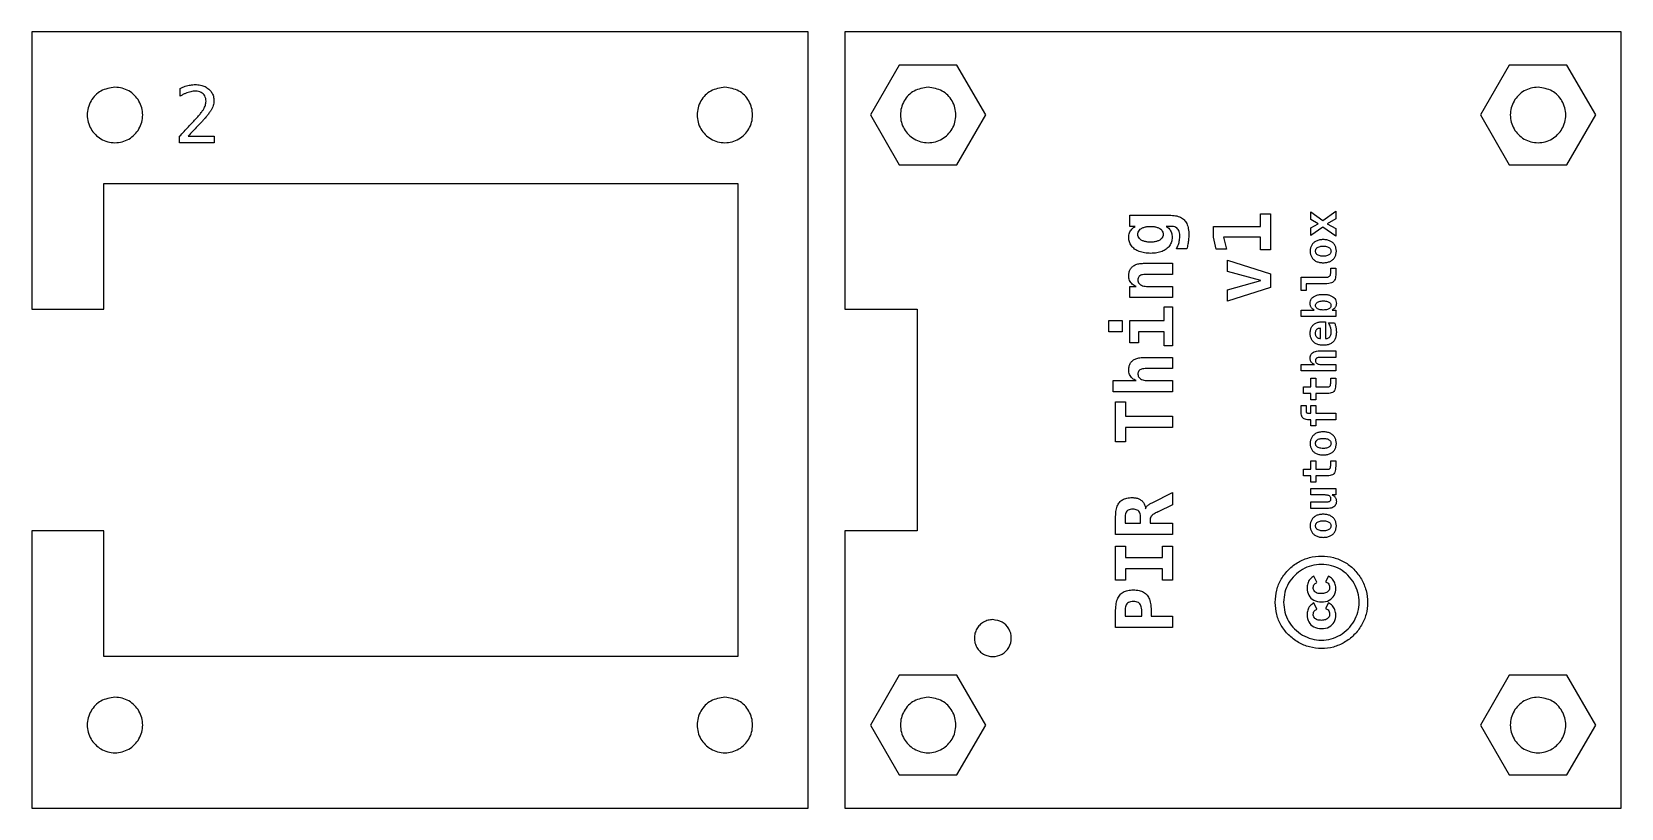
# Model space of a CAD drawing. Extents: x 2 to 176, y 2 to 132.
# Drawn here: x 90 to 176, y 90 to 132 of the extents above; entities that cross this region are included whole.
import ezdxf

# ---------------------------------------------------------------- set-up
doc = ezdxf.new("R2010")
doc.units = 0
for name, color, linetype in [('Material', 7, 'CONTINUOUS'), ('Screws', 7, 'CONTINUOUS'), ('Text', 7, 'CONTINUOUS')]:
    doc.layers.add(name, color=color, linetype=linetype)

msp = doc.modelspace()

# ---------------------------------------------------------------- linework, layer by layer
at = {"layer": 'Material', "color": 1}
for p, q in [((90.000226, 132.000241), (90.000226, 117.00002)), ((132.000075, 132.000241), (90.000226, 132.000241)), ((90.000226, 132.000241), (90.000226, 132.000241)), ((132.000075, 89.999842), (132.000075, 132.000241)), ((133.999882, 132.000241), (133.999882, 117.00002)), ((175.99973, 132.000241), (133.999882, 132.000241)), ((133.999882, 132.000241), (133.999882, 132.000241)), ((175.99973, 89.999842), (175.99973, 132.000241)), ((94.499797, 128.999976), (94.499797, 128.999976)), ((127.499951, 128.999976), (127.499951, 128.999976)), ((138.500005, 128.999976), (138.500005, 128.999976)), ((171.500159, 128.999976), (171.500159, 128.999976)), ((93.900075, 117.00002), (93.900075, 123.799811)), ((93.900075, 123.799811), (128.199995, 123.799811)), ((128.199995, 123.799811), (128.199995, 98.200271)), ((90.000226, 117.00002), (93.900075, 117.00002)), ((133.999882, 117.00002), (137.89973, 117.00002)), ((137.89973, 117.00002), (137.89973, 105.000063)), ((93.900075, 105.000063), (90.000226, 105.000063)), ((90.000226, 105.000063), (90.000226, 89.999842)), ((93.900075, 98.200271), (93.900075, 105.000063)), ((137.89973, 105.000063), (133.999882, 105.000063)), ((133.999882, 105.000063), (133.999882, 89.999842)), ((142.000221, 100.200081), (142.000221, 100.200081)), ((128.199995, 98.200271), (93.900075, 98.200271)), ((94.499797, 95.999821), (94.499797, 95.999821)), ((127.499951, 95.999821), (127.499951, 95.999821)), ((138.500005, 95.999821), (138.500005, 95.999821)), ((171.500159, 95.999821), (171.500159, 95.999821)), ((90.000226, 89.999842), (132.000075, 89.999842)), ((133.999882, 89.999842), (175.99973, 89.999842))]:
    msp.add_line(p, q, dxfattribs=at)
for points, knots in [([(94.499797, 128.999976), (94.631077, 128.99001), (94.89255, 128.970161), (95.2585, 128.812838), (95.572923, 128.573423), (95.814028, 128.258665), (95.965638, 127.892886), (96.017558, 127.500113), (95.965637, 127.107379), (95.814031, 126.741483), (95.57291, 126.427157), (95.258546, 126.186133), (94.892378, 126.034784), (94.369846, 125.965119), (93.713798, 126.141159), (93.141153, 126.714497), (92.928312, 127.501479), (93.140982, 128.280385), (93.714464, 128.877473), (94.235406, 128.958734), (94.499797, 128.999976)], [0, 0, 0, 0, 0.392706, 0.782162, 1.174868, 1.567574, 1.95703, 2.349736, 2.742443, 3.131898, 3.524605, 3.917311, 4.306767, 4.699473, 5.483668, 6.244608, 7.028803, 7.812997, 8.573938, 9.358133, 9.358133, 9.358133, 9.358133]), ([(127.499951, 128.999976), (127.764341, 128.958734), (128.285281, 128.877474), (128.858778, 128.28038), (129.071387, 127.501497), (128.858778, 126.714432), (128.285281, 126.141397), (127.499951, 125.928633), (126.714622, 126.141398), (126.141126, 126.714433), (125.928518, 127.501497), (126.141126, 128.280379), (126.714622, 128.877473), (127.235561, 128.958734), (127.499951, 128.999976)], [0, 0, 0, 0, 0.784195, 1.545135, 2.32933, 3.113525, 3.874465, 4.65866, 5.442853, 6.203793, 6.987987, 7.77218, 8.53312, 9.317314, 9.317314, 9.317314, 9.317314]), ([(138.500005, 128.999976), (138.764395, 128.958734), (139.285334, 128.877473), (139.85883, 128.280379), (140.071438, 127.501497), (139.85883, 126.714433), (139.285334, 126.141398), (138.500005, 125.928633), (137.714675, 126.141397), (137.141178, 126.714432), (136.92857, 127.501497), (137.141178, 128.28038), (137.714675, 128.877474), (138.235615, 128.958734), (138.500005, 128.999976)], [0, 0, 0, 0, 0.784194, 1.545133, 2.329327, 3.113521, 3.87446, 4.658654, 5.442849, 6.203789, 6.987984, 7.772179, 8.533119, 9.317314, 9.317314, 9.317314, 9.317314]), ([(171.500159, 128.999976), (171.76455, 128.958734), (172.285492, 128.877473), (172.858974, 128.280385), (173.071645, 127.501479), (172.858804, 126.714497), (172.286158, 126.141159), (171.63011, 125.965119), (171.107578, 126.034784), (170.74141, 126.186133), (170.427046, 126.427157), (170.185925, 126.741483), (170.034319, 127.107379), (169.982398, 127.500113), (170.034318, 127.892886), (170.185928, 128.258665), (170.427033, 128.573423), (170.741456, 128.812838), (171.107406, 128.970161), (171.368879, 128.99001), (171.500159, 128.999976)], [0, 0, 0, 0, 0.784195, 1.545135, 2.32933, 3.113525, 3.874465, 4.65866, 5.051366, 5.440822, 5.833528, 6.226234, 6.61569, 7.008396, 7.401102, 7.790558, 8.183264, 8.575971, 8.965426, 9.358133, 9.358133, 9.358133, 9.358133]), ([(142.000221, 100.200081), (142.176482, 100.172586), (142.523776, 100.118411), (142.906097, 99.720353), (143.047877, 99.201082), (142.905983, 98.676431), (142.524219, 98.294193), (142.086847, 98.176868), (141.738466, 98.223241), (141.49431, 98.324121), (141.284692, 98.4848), (141.123909, 98.694363), (141.022816, 98.938319), (140.988193, 99.200172), (141.022815, 99.462051), (141.123912, 99.705928), (141.284684, 99.91578), (141.494341, 100.075386), (141.738351, 100.180247), (141.91269, 100.193451), (142.000221, 100.200081)], [0, 0, 0, 0, 0.522796, 1.030089, 1.552886, 2.075682, 2.582975, 3.105771, 3.367606, 3.627273, 3.889108, 4.150943, 4.41061, 4.672445, 4.93428, 5.193947, 5.455782, 5.717617, 5.977284, 6.239119, 6.239119, 6.239119, 6.239119]), ([(94.499797, 95.999821), (94.631077, 95.989855), (94.89255, 95.970006), (95.2585, 95.812682), (95.572924, 95.573267), (95.814029, 95.258509), (95.965638, 94.892729), (96.017558, 94.499956), (95.965637, 94.107223), (95.814031, 93.741326), (95.57291, 93.427001), (95.258546, 93.185977), (94.892378, 93.034628), (94.369846, 92.964963), (93.713798, 93.141002), (93.141153, 93.71434), (92.928312, 94.501322), (93.140981, 95.280229), (93.714463, 95.877318), (94.235406, 95.958579), (94.499797, 95.999821)], [0, 0, 0, 0, 0.392707, 0.782163, 1.174869, 1.567576, 1.957032, 2.349738, 2.742444, 3.1319, 3.524606, 3.917312, 4.306768, 4.699474, 5.483668, 6.244609, 7.028803, 7.812998, 8.573939, 9.358135, 9.358135, 9.358135, 9.358135]), ([(127.499951, 95.999821), (127.764341, 95.958579), (128.285281, 95.877319), (128.858779, 95.280224), (129.071386, 94.50134), (128.858778, 93.714275), (128.285281, 93.141241), (127.499951, 92.928477), (126.714623, 93.141242), (126.141126, 93.714276), (125.928519, 94.50134), (126.141125, 95.280223), (126.714622, 95.877318), (127.235561, 95.958579), (127.499951, 95.999821)], [0, 0, 0, 0, 0.784195, 1.545136, 2.329332, 3.113526, 3.874466, 4.658661, 5.442854, 6.203794, 6.987987, 7.772181, 8.533122, 9.317316, 9.317316, 9.317316, 9.317316]), ([(138.500005, 95.999821), (138.764395, 95.958579), (139.285334, 95.877318), (139.858831, 95.280223), (140.071438, 94.50134), (139.85883, 93.714276), (139.285333, 93.141242), (138.500005, 92.928477), (137.714676, 93.141241), (137.141178, 93.714275), (136.92857, 94.50134), (137.141177, 95.280224), (137.714675, 95.877319), (138.235615, 95.958579), (138.500005, 95.999821)], [0, 0, 0, 0, 0.784194, 1.545135, 2.329329, 3.113522, 3.874462, 4.658655, 5.44285, 6.20379, 6.987984, 7.77218, 8.533121, 9.317316, 9.317316, 9.317316, 9.317316]), ([(171.500159, 95.999821), (171.764551, 95.958579), (172.285493, 95.877318), (172.858975, 95.280229), (173.071645, 94.501322), (172.858803, 93.71434), (172.286158, 93.141002), (171.63011, 92.964963), (171.107578, 93.034628), (170.74141, 93.185977), (170.427046, 93.427001), (170.185925, 93.741326), (170.034319, 94.107223), (169.982399, 94.499956), (170.034318, 94.892729), (170.185928, 95.258509), (170.427033, 95.573267), (170.741456, 95.812682), (171.107406, 95.970006), (171.368879, 95.989855), (171.500159, 95.999821)], [0, 0, 0, 0, 0.784195, 1.545136, 2.329332, 3.113526, 3.874466, 4.658661, 5.051367, 5.440822, 5.833529, 6.226235, 6.61569, 7.008396, 7.401103, 7.790559, 8.183266, 8.575972, 8.965428, 9.358135, 9.358135, 9.358135, 9.358135])]:
    msp.add_open_spline(points, degree=3, knots=knots, dxfattribs=at)
at = {"layer": 'Screws', "color": 5}
for p, q in [((136.938408, 130.194997), (135.382327, 127.500105)), ((136.938408, 130.199964), (136.938408, 130.194997)), ((136.938408, 130.199953), (136.938408, 130.199964)), ((136.94123, 130.199953), (136.938408, 130.199953)), ((140.056148, 130.199953), (136.94123, 130.199953)), ((140.05897, 130.199953), (140.056148, 130.198259)), ((140.056148, 130.198259), (140.056148, 130.199953)), ((141.617807, 127.500099), (140.05897, 130.199953)), ((169.938014, 130.194461), (168.382484, 127.500119)), ((169.941316, 130.199981), (169.938014, 130.199981)), ((169.938014, 130.199981), (169.938014, 130.199964)), ((169.938014, 130.199964), (169.938014, 130.194461)), ((173.056234, 130.199981), (169.941316, 130.199981)), ((173.059056, 130.199981), (173.056234, 130.198288)), ((173.056234, 130.198288), (173.056234, 130.199981)), ((174.617894, 127.50013), (173.059056, 130.199981)), ((135.382327, 127.500105), (136.938408, 124.804663)), ((140.05897, 124.799696), (141.617807, 127.500099)), ((168.382484, 127.500119), (169.938014, 124.80523)), ((173.059056, 124.799727), (174.617894, 127.50013)), ((136.938408, 124.804663), (136.938408, 124.799696)), ((136.938408, 124.799696), (136.94123, 124.799696)), ((136.94123, 124.799696), (140.056148, 124.799696)), ((140.056148, 124.799696), (140.056148, 124.801389)), ((140.056148, 124.801389), (140.05897, 124.799696)), ((169.938014, 124.80523), (169.938014, 124.799727)), ((169.938014, 124.799727), (169.941316, 124.799727)), ((169.941316, 124.799727), (173.056234, 124.799727)), ((173.056234, 124.799727), (173.056234, 124.80142)), ((173.056234, 124.80142), (173.059056, 124.799727)), ((136.938343, 97.195391), (135.382262, 94.499948)), ((136.9406, 97.199793), (136.938343, 97.199793)), ((136.938343, 97.199793), (136.938343, 97.195391)), ((136.941165, 97.200358), (136.9406, 97.199793)), ((136.941139, 97.200344), (136.941165, 97.200358)), ((136.942268, 97.199779), (136.941139, 97.200344)), ((140.056083, 97.199779), (136.942268, 97.199779)), ((140.058905, 97.200344), (140.056083, 97.19865)), ((140.056083, 97.19865), (140.056083, 97.199779)), ((141.617742, 94.49994), (140.058905, 97.200344)), ((169.937935, 97.194826), (168.382405, 94.499934)), ((169.940757, 97.199793), (169.937935, 97.199793)), ((169.937935, 97.199793), (169.937935, 97.194826)), ((169.941322, 97.200358), (169.940757, 97.199793)), ((169.941209, 97.200347), (169.941322, 97.200358)), ((169.942338, 97.199782), (169.941209, 97.200347)), ((173.056155, 97.199782), (169.942338, 97.199782)), ((173.058977, 97.200347), (173.056155, 97.198653)), ((173.056155, 97.198653), (173.056155, 97.199782)), ((174.617815, 94.499943), (173.058977, 97.200347)), ((135.382262, 94.499948), (136.938343, 91.805056)), ((140.058905, 91.800089), (141.617742, 94.49994)), ((168.382405, 94.499934), (169.937935, 91.805595)), ((173.058977, 91.800092), (174.617815, 94.499943)), ((136.938343, 91.805056), (136.938343, 91.800089)), ((136.938343, 91.800089), (136.941165, 91.800089)), ((136.941165, 91.800089), (140.056083, 91.800089)), ((140.056083, 91.800089), (140.056083, 91.801783)), ((140.056083, 91.801783), (140.058905, 91.800089)), ((169.937935, 91.805595), (169.937935, 91.800092)), ((169.937935, 91.800092), (169.941237, 91.800092)), ((169.941237, 91.800092), (173.056155, 91.800092)), ((173.056155, 91.800092), (173.056155, 91.801785)), ((173.056155, 91.801785), (173.058977, 91.800092))]:
    msp.add_line(p, q, dxfattribs=at)
at = {"layer": 'Text', "color": 7}
for p, q in [((98.024807, 128.515613), (98.024807, 128.937293)), ((97.999999, 126.000006), (97.999999, 126.351405)), ((99.874965, 126.000006), (97.999999, 126.000006)), ((98.456856, 126.351405), (99.874965, 126.351405)), ((98.456856, 126.351405), (98.456856, 126.351405)), ((99.874965, 126.351405), (99.874965, 126.000006)), ((156.480542, 121.476388), (156.480542, 122.158517)), ((156.480542, 122.158517), (157.017978, 122.158517)), ((157.017978, 122.158517), (157.017978, 120.201014)), ((159.201012, 122.254118), (159.847312, 121.799538)), ((159.201012, 121.84174), (159.201012, 122.254118)), ((159.201012, 122.254118), (159.201012, 122.254118)), ((159.847312, 121.799538), (160.551488, 122.293909)), ((160.551488, 122.293909), (160.551488, 121.881531)), ((149.411206, 121.472254), (149.411206, 122.077901)), ((149.411206, 122.077901), (151.552677, 122.077901)), ((149.706794, 121.472254), (149.411206, 121.472254)), ((150.531552, 121.472254), (150.531552, 121.472254)), ((151.62089, 121.472254), (151.370776, 121.472254)), ((151.552677, 122.077901), (151.552677, 122.077901)), ((153.931861, 120.887276), (153.931861, 121.476388)), ((153.931861, 121.476388), (156.480542, 121.476388)), ((159.603743, 121.616259), (159.201012, 121.84174)), ((159.201012, 121.391983), (159.603743, 121.616259)), ((159.847312, 121.439008), (159.201012, 120.979605)), ((159.201012, 120.979605), (159.201012, 121.391983)), ((160.551488, 120.939814), (159.847312, 121.439008)), ((160.551488, 121.881531), (160.09691, 121.616259)), ((160.09691, 121.616259), (160.551488, 121.352192)), ((160.551488, 121.352192), (160.551488, 120.939814)), ((154.084823, 120.248556), (153.931861, 120.887276)), ((156.480542, 120.883142), (154.477563, 120.883142)), ((154.477563, 120.883142), (154.634659, 120.248556)), ((156.480542, 120.201014), (156.480542, 120.883142)), ((152.489054, 120.256824), (151.933017, 120.256824)), ((154.634659, 120.248556), (154.084823, 120.248556)), ((154.702873, 119.649109), (157.017978, 118.913237)), ((154.702873, 119.035193), (154.702873, 119.649109)), ((154.702873, 119.649109), (154.702873, 119.649109)), ((157.017978, 120.201014), (156.480542, 120.201014)), ((156.480542, 120.201014), (156.480542, 120.201014)), ((159.455433, 120.130734), (159.455433, 120.130734)), ((150.22356, 119.47961), (151.726311, 119.47961)), ((150.22356, 119.47961), (150.22356, 119.47961)), ((151.726311, 118.878097), (150.316578, 118.878097)), ((151.726311, 119.47961), (151.726311, 118.878097)), ((156.509481, 118.5391), (154.702873, 119.035193)), ((157.017978, 118.913237), (157.017978, 118.167029)), ((158.675289, 118.010966), (158.675289, 118.722379)), ((158.675289, 118.722379), (159.988387, 118.722379)), ((159.877456, 119.506138), (159.877456, 119.506138)), ((160.280188, 118.93942), (160.280188, 119.221573)), ((160.280188, 119.221573), (160.551488, 119.221573)), ((160.551488, 119.221573), (160.551488, 118.840545)), ((149.411206, 117.621326), (149.411206, 118.22284)), ((149.411206, 118.22284), (149.758472, 118.22284)), ((150.401326, 118.22284), (151.726311, 118.22284)), ((151.726311, 118.22284), (151.726311, 117.621326)), ((154.702873, 118.045073), (156.509481, 118.5391)), ((157.017978, 118.167029), (154.702873, 117.431157)), ((154.702873, 117.431157), (154.702873, 118.045073)), ((158.946592, 118.010966), (158.675289, 118.010966)), ((159.988387, 118.369084), (158.946592, 118.369084)), ((158.946592, 118.369084), (158.946592, 118.010966)), ((159.988387, 118.369084), (159.988387, 118.369084)), ((151.726311, 117.621326), (149.411206, 117.621326)), ((151.261223, 116.374891), (151.261223, 117.127299)), ((151.261223, 117.127299), (151.726311, 117.127299)), ((151.726311, 117.127299), (151.726311, 115.014767)), ((159.879867, 117.441836), (159.879867, 117.441836)), ((148.284659, 115.769243), (148.284659, 116.374891)), ((148.284659, 116.374891), (148.991592, 116.374891)), ((148.991592, 116.374891), (148.991592, 115.769243)), ((149.411206, 115.175997), (149.411206, 116.374891)), ((149.411206, 116.374891), (151.261223, 116.374891)), ((158.675289, 116.597788), (158.675289, 116.949877)), ((158.675289, 116.949877), (159.392731, 116.949877)), ((160.551488, 116.597788), (158.675289, 116.597788)), ((159.392731, 116.949877), (159.392731, 116.949877)), ((159.847307, 116.316841), (159.990794, 116.316841)), ((159.990794, 116.316841), (159.990794, 115.401651)), ((160.16081, 116.260169), (160.485166, 116.260169)), ((160.351327, 116.949877), (160.551488, 116.949877)), ((160.485166, 116.260169), (160.485171, 116.260169)), ((160.551488, 116.949877), (160.551488, 116.597788)), ((148.991592, 115.769243), (148.284659, 115.769243)), ((148.284659, 115.769243), (148.284659, 115.769243)), ((151.261223, 115.769243), (149.876294, 115.769243)), ((149.876294, 115.769243), (149.876294, 115.175997)), ((151.261223, 115.014767), (151.261223, 115.769243)), ((159.725604, 115.961134), (159.725528, 115.961134)), ((159.726733, 115.405268), (159.725604, 115.961134)), ((149.876294, 115.175997), (149.411206, 115.175997)), ((149.411206, 115.175997), (149.411206, 115.175997)), ((150.22356, 114.386381), (151.726311, 114.386381)), ((150.22356, 114.386381), (150.22356, 114.386381)), ((151.726311, 115.014767), (151.261223, 115.014767)), ((151.726311, 114.386381), (151.726311, 113.784868)), ((159.674883, 114.737264), (160.551488, 114.737264)), ((159.674883, 114.737264), (159.674883, 114.737264)), ((160.551488, 114.386381), (159.729143, 114.386381)), ((160.551488, 114.737264), (160.551488, 114.386381)), ((151.726311, 113.784868), (150.316578, 113.784868)), ((158.675289, 113.653265), (158.675289, 114.004148)), ((158.675289, 114.004148), (159.403583, 114.004148)), ((160.551488, 113.653265), (158.675289, 113.653265)), ((159.778583, 114.004148), (160.551488, 114.004148)), ((160.551488, 114.004148), (160.551488, 113.653265)), ((148.509969, 112.528097), (148.509969, 113.12961)), ((148.509969, 113.12961), (149.758472, 113.12961)), ((150.401326, 113.12961), (151.726311, 113.12961)), ((151.726311, 113.12961), (151.726311, 112.528097)), ((158.817571, 112.792336), (159.201012, 112.792336)), ((158.817571, 112.439041), (158.817571, 112.792336)), ((158.817571, 112.792336), (158.817571, 112.792336)), ((159.201012, 112.792336), (159.201012, 113.254151)), ((159.201012, 113.254151), (159.472312, 113.254151)), ((159.472312, 113.254151), (159.472312, 112.792336)), ((159.472312, 112.792336), (160.111376, 112.792336)), ((160.280188, 112.98285), (160.280188, 113.254151)), ((160.280188, 113.254151), (160.551488, 113.254151)), ((160.551488, 113.254151), (160.551488, 112.957528)), ((151.726311, 112.528097), (148.509969, 112.528097)), ((148.640195, 109.811984), (148.640195, 111.988595)), ((148.640195, 111.988595), (149.173493, 111.988595)), ((149.173493, 111.988595), (149.173493, 111.20518)), ((159.201012, 112.439041), (158.817571, 112.439041)), ((159.201012, 112.094187), (159.201012, 112.439041)), ((159.472312, 112.094187), (159.201012, 112.094187)), ((160.094497, 112.439041), (159.472312, 112.439041)), ((159.472312, 112.439041), (159.472312, 112.094187)), ((149.173493, 111.20518), (151.726311, 111.20518)), ((151.726311, 111.20518), (151.726311, 110.595398)), ((151.726311, 111.20518), (151.726311, 111.20518)), ((158.675289, 111.49009), (158.675289, 111.780683)), ((158.675289, 111.780683), (158.946592, 111.780683)), ((158.946592, 111.780683), (158.946592, 111.504559)), ((159.082846, 111.365894), (159.201012, 111.365894)), ((159.082846, 111.365894), (159.082846, 111.365894)), ((159.201012, 111.012599), (159.106959, 111.012599)), ((159.201012, 111.365894), (159.201012, 111.780683)), ((159.201012, 111.780683), (159.472312, 111.780683)), ((159.201012, 110.684626), (159.201012, 111.012599)), ((159.472312, 111.780683), (159.472312, 111.365894)), ((159.472312, 111.365894), (160.551488, 111.365894)), ((160.551488, 111.012599), (159.472312, 111.012599)), ((159.472312, 111.012599), (159.472312, 110.684626)), ((160.551488, 111.365894), (160.551488, 111.012599)), ((151.726311, 110.595398), (149.173493, 110.595398)), ((149.173493, 110.595398), (149.173493, 109.811984)), ((159.472312, 110.684626), (159.201012, 110.684626)), ((149.173493, 109.811984), (148.640195, 109.811984)), ((159.455433, 109.732057), (159.455433, 109.732057)), ((159.201012, 108.33576), (159.201012, 108.797575)), ((159.201012, 108.797575), (159.472312, 108.797575)), ((159.472312, 108.797575), (159.472312, 108.33576)), ((159.877456, 109.107461), (159.877456, 109.107461)), ((160.280188, 108.526274), (160.280188, 108.797575)), ((160.280188, 108.797575), (160.551488, 108.797575)), ((160.551488, 108.797575), (160.551488, 108.500953)), ((158.817571, 108.33576), (159.201012, 108.33576)), ((158.817571, 107.982466), (158.817571, 108.33576)), ((158.817571, 108.33576), (158.817571, 108.33576)), ((159.201012, 107.982466), (158.817571, 107.982466)), ((159.201012, 107.637612), (159.201012, 107.982466)), ((159.472312, 107.637612), (159.201012, 107.637612)), ((159.472312, 108.33576), (160.111376, 108.33576)), ((160.094497, 107.982466), (159.472312, 107.982466)), ((159.472312, 107.982466), (159.472312, 107.637612)), ((150.6163, 106.523295), (151.726311, 107.081401)), ((151.726311, 107.081401), (151.726311, 106.411674)), ((159.201012, 106.944286), (159.201012, 107.297581)), ((159.201012, 107.297581), (160.551488, 107.297581)), ((159.97633, 106.944286), (159.201012, 106.944286)), ((160.551488, 106.944286), (160.351327, 106.944286)), ((160.551488, 107.297581), (160.551488, 106.944286)), ((150.269034, 106.200834), (150.269034, 106.200834)), ((151.726311, 106.411674), (150.947028, 106.039604)), ((159.201012, 106.21117), (159.201012, 106.564464)), ((159.201012, 106.564464), (160.025767, 106.564464)), ((160.080027, 106.21117), (159.201012, 106.21117)), ((160.080027, 106.21117), (160.080027, 106.21117)), ((148.640195, 104.807638), (148.640195, 105.688205)), ((149.152823, 105.70474), (149.152823, 105.417421)), ((149.152823, 105.417421), (149.994116, 105.417421)), ((149.152823, 105.417421), (149.152823, 105.417421)), ((149.994116, 105.417421), (149.994116, 105.70474)), ((150.506747, 105.611723), (150.506747, 105.417421)), ((150.506747, 105.417421), (151.726311, 105.417421)), ((151.726311, 105.417421), (151.726311, 104.807638)), ((159.455433, 105.275483), (159.455433, 105.275483)), ((151.726311, 104.807638), (148.640195, 104.807638)), ((148.640195, 102.341639), (148.640195, 104.179253)), ((148.640195, 104.179253), (149.177628, 104.179253)), ((149.177628, 104.179253), (149.177628, 103.565338)), ((151.188876, 103.565338), (151.188876, 104.179253)), ((151.188876, 104.179253), (151.726311, 104.179253)), ((151.726311, 104.179253), (151.726311, 102.341639)), ((159.877456, 104.650886), (159.877456, 104.650886)), ((149.177628, 103.565338), (151.188876, 103.565338)), ((149.177628, 102.341639), (148.640195, 102.341639)), ((151.188876, 102.955554), (149.177628, 102.955554)), ((149.177628, 102.955554), (149.177628, 102.341639)), ((149.177628, 102.341639), (149.177628, 102.341639)), ((151.188876, 102.341639), (151.188876, 102.955554)), ((151.726311, 102.341639), (151.188876, 102.341639)), ((159.538815, 102.219279), (159.364309, 102.552022)), ((159.364309, 102.552022), (159.364309, 102.552022)), ((160.164654, 102.560316), (160.006793, 102.24977)), ((149.152823, 100.634248), (149.152823, 100.384135)), ((150.058195, 100.384135), (150.058195, 100.634248)), ((157.279785, 101.133279), (157.279785, 101.133279)), ((157.731828, 101.140081), (157.731828, 101.140081)), ((159.538815, 100.7751), (159.364309, 101.107843)), ((159.364309, 101.107843), (159.364309, 101.107843)), ((160.164654, 101.116137), (160.006793, 100.805591)), ((148.640195, 99.774354), (148.640195, 100.611513)), ((151.726311, 99.774354), (148.640195, 99.774354)), ((148.640195, 99.774354), (148.640195, 99.774354)), ((149.152823, 100.384135), (150.058195, 100.384135)), ((149.152823, 100.384135), (149.152823, 100.384135)), ((150.570826, 100.611513), (150.570826, 100.384135)), ((150.570826, 100.384135), (151.726311, 100.384135)), ((151.726311, 100.384135), (151.726311, 99.774354))]:
    msp.add_line(p, q, dxfattribs=at)
for points, knots in [([(98.024807, 128.937293), (98.071552, 128.958597), (98.163273, 129.000401), (98.302916, 129.051197), (98.440962, 129.09184), (98.578128, 129.120582), (98.714326, 129.138049), (98.899182, 129.145848), (99.124405, 129.126941), (99.375598, 129.046656), (99.581627, 128.909966), (99.740842, 128.73161), (99.836244, 128.511023), (99.860067, 128.307183), (99.847335, 128.135781), (99.815526, 128.002044), (99.762054, 127.867461), (99.686574, 127.728289), (99.586021, 127.582199), (99.47847, 127.45018), (99.367618, 127.32518), (99.255264, 127.201173), (99.114829, 127.049716), (98.938401, 126.859681), (98.714895, 126.622883), (98.548488, 126.447809), (98.456856, 126.351405)], [0, 0, 0, 0, 0.154061, 0.302297, 0.445347, 0.585446, 0.722282, 0.856774, 1.140113, 1.395712, 1.639188, 1.873446, 2.102988, 2.348607, 2.481301, 2.617178, 2.759206, 2.914576, 3.091163, 3.290458, 3.425046, 3.59237, 3.792455, 4.044677, 4.370291, 4.769303, 4.769303, 4.769303, 4.769303]), ([(97.999999, 126.351405), (98.082368, 126.438315), (98.240185, 126.604831), (98.46553, 126.844598), (98.666224, 127.059935), (98.836368, 127.244074), (98.969307, 127.390874), (99.08908, 127.524692), (99.192078, 127.658093), (99.286642, 127.793217), (99.354399, 127.91154), (99.396359, 128.02184), (99.421076, 128.129717), (99.430025, 128.256008), (99.417001, 128.394429), (99.365757, 128.53559), (99.277978, 128.648708), (99.161244, 128.732825), (99.017032, 128.781704), (98.870113, 128.79404), (98.728197, 128.785122), (98.595879, 128.761932), (98.459373, 128.723433), (98.3183, 128.669349), (98.171753, 128.60031), (98.074949, 128.544514), (98.024807, 128.515613)], [0, 0, 0, 0, 0.359223, 0.688261, 0.987118, 1.242312, 1.440366, 1.581306, 1.780936, 1.94549, 2.075949, 2.188772, 2.29826, 2.406734, 2.567487, 2.711841, 2.85104, 2.990576, 3.137465, 3.302045, 3.429748, 3.563311, 3.704248, 3.854579, 4.016096, 4.189661, 4.189661, 4.189661, 4.189661]), ([(151.370776, 121.472254), (151.405315, 121.451645), (151.472443, 121.41159), (151.555921, 121.330999), (151.620689, 121.237634), (151.665826, 121.130134), (151.692187, 121.009021), (151.702624, 120.840767), (151.677487, 120.63355), (151.56852, 120.411403), (151.38866, 120.234907), (151.152158, 120.104922), (150.863962, 120.028865), (150.542108, 120.007554), (150.217004, 120.028987), (149.918658, 120.104682), (149.673571, 120.234247), (149.486456, 120.409505), (149.372474, 120.630461), (149.345322, 120.835359), (149.357526, 121.000902), (149.388747, 121.120881), (149.440919, 121.230087), (149.512113, 121.326771), (149.600821, 121.410301), (149.671039, 121.451351), (149.706794, 121.472254)], [0, 0, 0, 0, 0.120336, 0.233882, 0.344989, 0.459106, 0.581298, 0.715038, 0.963874, 1.198065, 1.44281, 1.708007, 1.999045, 2.329645, 2.671926, 2.972936, 3.245979, 3.495302, 3.73012, 3.976877, 4.104764, 4.226598, 4.346483, 4.465597, 4.585044, 4.708966, 4.708966, 4.708966, 4.708966]), ([(150.531552, 121.472254), (150.467026, 121.470096), (150.345784, 121.466042), (150.176901, 121.427108), (150.037373, 121.362289), (149.928849, 121.276535), (149.860496, 121.166806), (149.840798, 121.044769), (149.860367, 120.923036), (149.928026, 120.814245), (150.035264, 120.728017), (150.175499, 120.664818), (150.344835, 120.627511), (150.531935, 120.616957), (150.719254, 120.627504), (150.889292, 120.664747), (151.029861, 120.727957), (151.137139, 120.814248), (151.204815, 120.923035), (151.224326, 121.044757), (151.204865, 121.166656), (151.137354, 121.276296), (151.02948, 121.363021), (150.888808, 121.426956), (150.718709, 121.466076), (150.596545, 121.470108), (150.531552, 121.472254)], [0, 0, 0, 0, 0.19337, 0.363335, 0.515895, 0.651754, 0.772638, 0.894336, 1.014863, 1.134801, 1.269631, 1.42191, 1.592388, 1.786888, 1.982533, 2.153682, 2.306169, 2.440999, 2.560937, 2.681464, 2.803122, 2.923651, 3.058629, 3.212435, 3.383741, 3.578484, 3.578484, 3.578484, 3.578484]), ([(151.552677, 122.077901), (151.66536, 122.073636), (151.871636, 122.065828), (152.150596, 121.983869), (152.366439, 121.836702), (152.510917, 121.61734), (152.589235, 121.334812), (152.605571, 121.083261), (152.600602, 120.885134), (152.591059, 120.759534), (152.574472, 120.634652), (152.553379, 120.509297), (152.525203, 120.38299), (152.501196, 120.299201), (152.489054, 120.256824)], [0, 0, 0, 0, 0.337408, 0.617651, 0.860562, 1.104803, 1.388588, 1.730993, 1.857354, 1.983126, 2.108643, 2.235171, 2.364387, 2.496611, 2.496611, 2.496611, 2.496611]), ([(151.933017, 120.256824), (151.952992, 120.294855), (151.992434, 120.369947), (152.039114, 120.487033), (152.075266, 120.605423), (152.100586, 120.725731), (152.115659, 120.848133), (152.121548, 120.982691), (152.112357, 121.120883), (152.07299, 121.252289), (152.002381, 121.355136), (151.900246, 121.426176), (151.769338, 121.466297), (151.673098, 121.470159), (151.62089, 121.472254)], [0, 0, 0, 0, 0.128802, 0.254319, 0.377468, 0.499766, 0.622661, 0.747016, 0.903552, 1.036034, 1.153726, 1.270481, 1.402307, 1.558613, 1.558613, 1.558613, 1.558613]), ([(159.877456, 119.506138), (159.809441, 119.509225), (159.680825, 119.515063), (159.502227, 119.572456), (159.356207, 119.667662), (159.246248, 119.79648), (159.180484, 119.95578), (159.162197, 120.13092), (159.180453, 120.306011), (159.246061, 120.465542), (159.356599, 120.593682), (159.502042, 120.69005), (159.680787, 120.74624), (159.877494, 120.761977), (160.074365, 120.746237), (160.253361, 120.689924), (160.39946, 120.594114), (160.509376, 120.465364), (160.574555, 120.305952), (160.592664, 120.13092), (160.574526, 119.955839), (160.509189, 119.796657), (160.399851, 119.667231), (160.253178, 119.572584), (160.074324, 119.515062), (159.945523, 119.509223), (159.877456, 119.506138)], [0, 0, 0, 0, 0.203572, 0.384949, 0.555247, 0.72039, 0.885213, 1.064137, 1.243594, 1.408416, 1.573151, 1.743819, 1.925321, 2.128905, 2.332622, 2.514505, 2.685732, 2.850033, 3.0147, 3.194141, 3.37305, 3.537716, 3.702427, 3.873286, 4.055045, 4.258749, 4.258749, 4.258749, 4.258749]), ([(159.455433, 120.130734), (159.457605, 120.104081), (159.461862, 120.051863), (159.503308, 119.981192), (159.568419, 119.926648), (159.654356, 119.886649), (159.759889, 119.863651), (159.877497, 119.857171), (159.995254, 119.86364), (160.101111, 119.886785), (160.187428, 119.926251), (160.252468, 119.98134), (160.292207, 120.051946), (160.303194, 120.130957), (160.292232, 120.210077), (160.252575, 120.28115), (160.187464, 120.33643), (160.101108, 120.375881), (159.995255, 120.399035), (159.877497, 120.405501), (159.759888, 120.399024), (159.654359, 120.376017), (159.568383, 120.336033), (159.503202, 120.2813), (159.461824, 120.210161), (159.457595, 120.157606), (159.455433, 120.130734)], [0, 0, 0, 0, 0.07936, 0.155486, 0.238101, 0.330983, 0.437057, 0.560176, 0.683428, 0.789892, 0.883378, 0.96549, 1.04142, 1.12076, 1.200761, 1.277042, 1.359243, 1.452729, 1.559193, 1.682444, 1.805564, 1.911638, 2.00452, 2.087222, 2.163699, 2.243721, 2.243721, 2.243721, 2.243721]), ([(149.758472, 118.22284), (149.718059, 118.238685), (149.639272, 118.269575), (149.537637, 118.345329), (149.456579, 118.439939), (149.39739, 118.552145), (149.362214, 118.679711), (149.350449, 118.837088), (149.368418, 119.012375), (149.44309, 119.187757), (149.572549, 119.323351), (149.749791, 119.417018), (149.972226, 119.471344), (150.135182, 119.476704), (150.22356, 119.47961)], [0, 0, 0, 0, 0.129751, 0.252953, 0.375767, 0.500804, 0.630372, 0.769817, 0.972478, 1.153253, 1.331008, 1.523548, 1.746983, 2.011762, 2.011762, 2.011762, 2.011762]), ([(150.316578, 118.878097), (150.265793, 118.876883), (150.174218, 118.874695), (150.051818, 118.852411), (149.958035, 118.812516), (149.890838, 118.751725), (149.853661, 118.668552), (149.843256, 118.572835), (149.856953, 118.472013), (149.909956, 118.380488), (149.995273, 118.308712), (150.108733, 118.258135), (150.247174, 118.227572), (150.347484, 118.224492), (150.401326, 118.22284)], [0, 0, 0, 0, 0.152257, 0.274548, 0.371052, 0.45441, 0.539784, 0.637923, 0.740513, 0.839565, 0.947659, 1.069621, 1.208854, 1.370186, 1.370186, 1.370186, 1.370186]), ([(159.988387, 118.722379), (160.020412, 118.723189), (160.07812, 118.724649), (160.15496, 118.740077), (160.214519, 118.76729), (160.254778, 118.812067), (160.277033, 118.871497), (160.279077, 118.915504), (160.280188, 118.93942)], [0, 0, 0, 0, 0.095951, 0.172897, 0.233951, 0.288772, 0.348855, 0.420377, 0.420377, 0.420377, 0.420377]), ([(160.551488, 118.840545), (160.549292, 118.789448), (160.545255, 118.695519), (160.502073, 118.568474), (160.424502, 118.47084), (160.308812, 118.408958), (160.160274, 118.374222), (160.049484, 118.37091), (159.988387, 118.369084)], [0, 0, 0, 0, 0.152883, 0.281036, 0.395701, 0.517958, 0.666814, 0.84983, 0.84983, 0.84983, 0.84983]), ([(159.392731, 116.949877), (159.369428, 116.964432), (159.324852, 116.992274), (159.268153, 117.043138), (159.223628, 117.098879), (159.191554, 117.159953), (159.17226, 117.226415), (159.164903, 117.322179), (159.180054, 117.441978), (159.243845, 117.572863), (159.352107, 117.674051), (159.496676, 117.746233), (159.676293, 117.787654), (159.876646, 117.799132), (160.076684, 117.787743), (160.255222, 117.746908), (160.400143, 117.676387), (160.509208, 117.577529), (160.574629, 117.450104), (160.58998, 117.330038), (160.582565, 117.231415), (160.562744, 117.159174), (160.529341, 117.094091), (160.482422, 117.036864), (160.422647, 116.987231), (160.37571, 116.962647), (160.351327, 116.949877)], [0, 0, 0, 0, 0.082306, 0.157441, 0.227264, 0.29528, 0.363077, 0.433295, 0.582335, 0.719662, 0.861218, 1.018692, 1.199229, 1.410336, 1.619019, 1.798583, 1.956163, 2.09758, 2.232403, 2.376704, 2.454686, 2.528116, 2.59984, 2.67251, 2.748725, 2.831115, 2.831115, 2.831115, 2.831115]), ([(159.879867, 117.441836), (159.839475, 117.440673), (159.764261, 117.438506), (159.660334, 117.417254), (159.575449, 117.381931), (159.510569, 117.33307), (159.470187, 117.269121), (159.458856, 117.197015), (159.470232, 117.124815), (159.510589, 117.060532), (159.575352, 117.011012), (159.66023, 116.974827), (159.764225, 116.95375), (159.879867, 116.947798), (159.995509, 116.95375), (160.099504, 116.974827), (160.184383, 117.011011), (160.249146, 117.060532), (160.289501, 117.124815), (160.300877, 117.197015), (160.289546, 117.269121), (160.249165, 117.33307), (160.184286, 117.381932), (160.099401, 117.417253), (159.995472, 117.438506), (159.920258, 117.440673), (159.879867, 117.441836)], [0, 0, 0, 0, 0.121063, 0.225433, 0.316278, 0.394952, 0.465335, 0.537272, 0.609341, 0.680067, 0.759159, 0.850272, 0.954727, 1.075798, 1.196869, 1.301325, 1.39244, 1.471531, 1.542256, 1.614325, 1.686262, 1.756645, 1.835317, 1.926164, 2.030535, 2.151598, 2.151598, 2.151598, 2.151598]), ([(160.485171, 116.260169), (160.495867, 116.232793), (160.517162, 116.178288), (160.542257, 116.094394), (160.562199, 116.009235), (160.576309, 115.921857), (160.584624, 115.831611), (160.588706, 115.700705), (160.575986, 115.5382), (160.516129, 115.358076), (160.412247, 115.213771), (160.266299, 115.111573), (160.084749, 115.052752), (159.883927, 115.036803), (159.68354, 115.052701), (159.50316, 115.109828), (159.355952, 115.207394), (159.24558, 115.33963), (159.180219, 115.503989), (159.162523, 115.685165), (159.179219, 115.865117), (159.239, 116.027685), (159.342257, 116.157285), (159.481494, 116.252028), (159.654881, 116.308229), (159.780459, 116.313849), (159.847307, 116.316841)], [0, 0, 0, 0, 0.088141, 0.175492, 0.262425, 0.350374, 0.4408, 0.53409, 0.743256, 0.926298, 1.096567, 1.267357, 1.451657, 1.662398, 1.868142, 2.051422, 2.223725, 2.390925, 2.560204, 2.746047, 2.932261, 3.098418, 3.258066, 3.421172, 3.596953, 3.797031, 3.797031, 3.797031, 3.797031]), ([(159.990794, 115.401651), (160.023472, 115.40352), (160.084619, 115.407018), (160.168014, 115.439148), (160.2329, 115.493679), (160.277229, 115.569996), (160.302286, 115.665376), (160.308463, 115.762305), (160.304142, 115.853922), (160.292389, 115.934281), (160.272741, 116.014389), (160.244301, 116.09515), (160.207247, 116.177875), (160.176628, 116.232136), (160.16081, 116.260169)], [0, 0, 0, 0, 0.097751, 0.182911, 0.263054, 0.347264, 0.443328, 0.556471, 0.637352, 0.71818, 0.799708, 0.884407, 0.974719, 1.07124, 1.07124, 1.07124, 1.07124]), ([(159.725528, 115.961134), (159.696797, 115.959426), (159.643251, 115.956242), (159.570037, 115.932077), (159.512312, 115.891549), (159.47007, 115.835745), (159.446423, 115.764598), (159.439814, 115.687336), (159.446742, 115.610881), (159.472089, 115.543297), (159.515203, 115.488133), (159.573092, 115.445589), (159.645272, 115.416638), (159.698505, 115.409208), (159.726733, 115.405268)], [0, 0, 0, 0, 0.086094, 0.160451, 0.227999, 0.294667, 0.366746, 0.449799, 0.52595, 0.595293, 0.663199, 0.733001, 0.808535, 0.893807, 0.893807, 0.893807, 0.893807]), ([(149.758472, 113.12961), (149.718059, 113.145455), (149.639272, 113.176346), (149.537637, 113.2521), (149.456579, 113.34671), (149.39739, 113.458915), (149.362214, 113.586482), (149.350449, 113.743859), (149.368418, 113.919146), (149.44309, 114.094528), (149.572549, 114.230122), (149.749791, 114.323789), (149.972226, 114.378115), (150.135182, 114.383475), (150.22356, 114.386381)], [0, 0, 0, 0, 0.129751, 0.252953, 0.375767, 0.500804, 0.630372, 0.769817, 0.972478, 1.153253, 1.331008, 1.523548, 1.746983, 2.011762, 2.011762, 2.011762, 2.011762]), ([(159.403583, 114.004148), (159.380008, 114.013391), (159.33405, 114.03141), (159.274763, 114.0756), (159.22748, 114.13079), (159.192952, 114.196242), (159.172432, 114.270656), (159.165569, 114.36246), (159.176051, 114.46471), (159.21961, 114.567017), (159.295128, 114.646113), (159.398519, 114.700752), (159.528272, 114.732442), (159.623329, 114.735569), (159.674883, 114.737264)], [0, 0, 0, 0, 0.075688, 0.147556, 0.219196, 0.292135, 0.367717, 0.44906, 0.567279, 0.672731, 0.776421, 0.888736, 1.019073, 1.173526, 1.173526, 1.173526, 1.173526]), ([(159.729143, 114.386381), (159.699737, 114.385679), (159.646664, 114.384411), (159.575723, 114.371316), (159.521214, 114.348294), (159.482639, 114.312501), (159.461436, 114.264071), (159.455491, 114.208129), (159.463363, 114.149153), (159.494202, 114.095552), (159.544186, 114.054542), (159.609415, 114.024644), (159.689475, 114.006929), (159.747448, 114.00512), (159.778583, 114.004148)], [0, 0, 0, 0, 0.088146, 0.159088, 0.21526, 0.263399, 0.31303, 0.370261, 0.430635, 0.488415, 0.55112, 0.621537, 0.701972, 0.795281, 0.795281, 0.795281, 0.795281]), ([(150.316578, 113.784868), (150.266166, 113.783664), (150.175183, 113.781491), (150.053569, 113.759041), (149.960125, 113.719575), (149.893997, 113.658215), (149.85765, 113.575193), (149.847457, 113.479293), (149.860953, 113.378191), (149.913818, 113.286303), (149.999504, 113.215999), (150.111325, 113.164747), (150.24857, 113.134377), (150.347953, 113.131276), (150.401326, 113.12961)], [0, 0, 0, 0, 0.151109, 0.272724, 0.369019, 0.451543, 0.536625, 0.634736, 0.738233, 0.837285, 0.944778, 1.065492, 1.203382, 1.363339, 1.363339, 1.363339, 1.363339]), ([(160.551488, 112.957528), (160.549938, 112.89708), (160.547183, 112.789629), (160.517917, 112.648811), (160.463, 112.541569), (160.366806, 112.477639), (160.241474, 112.443918), (160.147046, 112.440785), (160.094497, 112.439041)], [0, 0, 0, 0, 0.181051, 0.321829, 0.429495, 0.532068, 0.657456, 0.814795, 0.814795, 0.814795, 0.814795]), ([(160.111376, 112.792336), (160.129719, 112.793062), (160.163357, 112.794394), (160.208707, 112.808701), (160.244403, 112.834116), (160.26602, 112.874024), (160.278397, 112.924466), (160.279552, 112.962124), (160.280188, 112.98285)], [0, 0, 0, 0, 0.054875, 0.100632, 0.140825, 0.182873, 0.233567, 0.295612, 0.295612, 0.295612, 0.295612]), ([(159.106959, 111.012599), (159.058133, 111.014258), (158.970069, 111.017251), (158.852696, 111.049298), (158.762421, 111.109416), (158.708405, 111.20788), (158.679548, 111.337227), (158.676817, 111.435234), (158.675289, 111.49009)], [0, 0, 0, 0, 0.146198, 0.263693, 0.360939, 0.462267, 0.591528, 0.755847, 0.755847, 0.755847, 0.755847]), ([(158.946592, 111.504559), (158.947058, 111.488683), (158.947892, 111.460303), (158.956843, 111.422887), (158.973615, 111.394237), (159.002321, 111.377918), (159.039119, 111.368444), (159.067179, 111.366808), (159.082846, 111.365894)], [0, 0, 0, 0, 0.047536, 0.084974, 0.11463, 0.143957, 0.181113, 0.228079, 0.228079, 0.228079, 0.228079]), ([(159.877456, 109.107461), (159.809441, 109.110549), (159.680825, 109.116386), (159.502227, 109.17378), (159.356207, 109.268985), (159.246248, 109.397804), (159.180484, 109.557104), (159.162197, 109.732244), (159.180453, 109.907335), (159.246061, 110.066865), (159.356599, 110.195006), (159.502042, 110.291373), (159.680787, 110.347564), (159.877494, 110.3633), (160.074365, 110.347561), (160.253361, 110.291247), (160.39946, 110.195437), (160.509376, 110.066688), (160.574555, 109.907276), (160.592664, 109.732244), (160.574526, 109.557162), (160.509189, 109.397981), (160.399851, 109.268554), (160.253178, 109.173908), (160.074324, 109.116385), (159.945523, 109.110547), (159.877456, 109.107461)], [0, 0, 0, 0, 0.203572, 0.384949, 0.555247, 0.720391, 0.885213, 1.064137, 1.243594, 1.408416, 1.57315, 1.743819, 1.92532, 2.128905, 2.332621, 2.514505, 2.685732, 2.850033, 3.0147, 3.194141, 3.373049, 3.537716, 3.702427, 3.873286, 4.055044, 4.258749, 4.258749, 4.258749, 4.258749]), ([(159.455433, 109.732057), (159.457605, 109.705405), (159.461862, 109.653187), (159.503308, 109.582515), (159.568419, 109.527972), (159.654356, 109.487973), (159.759889, 109.464975), (159.877497, 109.458494), (159.995254, 109.464964), (160.101111, 109.488109), (160.187428, 109.527575), (160.252468, 109.582664), (160.292207, 109.653269), (160.303194, 109.732281), (160.292232, 109.811401), (160.252575, 109.882474), (160.187464, 109.937753), (160.101108, 109.977205), (159.995255, 110.000359), (159.877497, 110.006825), (159.759888, 110.000348), (159.654359, 109.977341), (159.568383, 109.937356), (159.503202, 109.882624), (159.461824, 109.811484), (159.457595, 109.75893), (159.455433, 109.732057)], [0, 0, 0, 0, 0.07936, 0.155486, 0.238101, 0.330983, 0.437057, 0.560176, 0.683428, 0.789892, 0.883378, 0.96549, 1.041421, 1.12076, 1.200761, 1.277043, 1.359243, 1.452729, 1.559193, 1.682445, 1.805564, 1.911638, 2.00452, 2.087223, 2.1637, 2.243721, 2.243721, 2.243721, 2.243721]), ([(160.551488, 108.500953), (160.549938, 108.440504), (160.547183, 108.333053), (160.517917, 108.192235), (160.463, 108.084993), (160.366806, 108.021063), (160.241474, 107.987343), (160.147046, 107.984209), (160.094497, 107.982466)], [0, 0, 0, 0, 0.181051, 0.32183, 0.429495, 0.532068, 0.657456, 0.814795, 0.814795, 0.814795, 0.814795]), ([(160.111376, 108.33576), (160.129719, 108.336486), (160.163357, 108.337818), (160.208707, 108.352126), (160.244403, 108.37754), (160.26602, 108.417448), (160.278397, 108.46789), (160.279552, 108.505549), (160.280188, 108.526274)], [0, 0, 0, 0, 0.054875, 0.100632, 0.140825, 0.182873, 0.233567, 0.295612, 0.295612, 0.295612, 0.295612]), ([(148.640195, 105.688205), (148.643718, 105.808429), (148.650109, 106.026485), (148.716689, 106.319159), (148.835366, 106.546824), (149.020409, 106.702834), (149.262231, 106.787775), (149.507113, 106.808648), (149.728872, 106.793161), (149.903026, 106.74195), (150.047792, 106.654078), (150.159659, 106.531514), (150.237456, 106.376934), (150.258169, 106.261423), (150.269034, 106.200834)], [0, 0, 0, 0, 0.360201, 0.653315, 0.893504, 1.116713, 1.361387, 1.65039, 1.848888, 2.02543, 2.18969, 2.350459, 2.517163, 2.701068, 2.701068, 2.701068, 2.701068]), ([(160.025767, 106.564464), (160.055178, 106.565137), (160.108234, 106.56635), (160.179022, 106.579151), (160.233886, 106.601247), (160.272343, 106.637381), (160.293492, 106.686204), (160.299401, 106.742222), (160.291655, 106.800841), (160.261249, 106.853649), (160.211561, 106.894041), (160.146491, 106.92384), (160.06601, 106.94151), (160.007686, 106.943315), (159.97633, 106.944286)], [0, 0, 0, 0, 0.08814, 0.159004, 0.2149, 0.263131, 0.313127, 0.371023, 0.430581, 0.487464, 0.549136, 0.619674, 0.700501, 0.794478, 0.794478, 0.794478, 0.794478]), ([(160.351327, 106.944286), (160.3749, 106.935042), (160.420854, 106.91702), (160.480173, 106.872848), (160.527187, 106.817775), (160.561986, 106.753055), (160.582482, 106.679392), (160.589348, 106.587855), (160.578847, 106.485345), (160.535302, 106.382354), (160.460001, 106.302114), (160.355911, 106.247869), (160.226309, 106.215986), (160.131412, 106.212862), (160.080027, 106.21117)], [0, 0, 0, 0, 0.075688, 0.147556, 0.219198, 0.291427, 0.366235, 0.446777, 0.565794, 0.671982, 0.77626, 0.889044, 1.01938, 1.1733, 1.1733, 1.1733, 1.1733]), ([(149.994116, 105.70474), (149.992492, 105.755246), (149.989542, 105.84699), (149.958633, 105.970237), (149.902764, 106.066481), (149.815298, 106.130767), (149.701973, 106.165955), (149.572513, 106.175101), (149.443383, 106.166088), (149.330749, 106.131786), (149.243742, 106.068127), (149.188255, 105.971894), (149.157378, 105.847982), (149.154441, 105.75563), (149.152823, 105.70474)], [0, 0, 0, 0, 0.151281, 0.274802, 0.377614, 0.478258, 0.592432, 0.729171, 0.865661, 0.978962, 1.077998, 1.181006, 1.305192, 1.457619, 1.457619, 1.457619, 1.457619]), ([(150.269034, 106.200834), (150.274184, 106.220433), (150.284418, 106.259385), (150.3146, 106.31278), (150.35789, 106.362739), (150.42038, 106.413442), (150.508384, 106.467627), (150.577577, 106.50332), (150.6163, 106.523295)], [0, 0, 0, 0, 0.060586, 0.120416, 0.181999, 0.257985, 0.360822, 0.49152, 0.49152, 0.49152, 0.49152]), ([(150.947028, 106.039604), (150.938768, 106.03553), (150.920465, 106.026503), (150.890147, 106.012045), (150.799589, 105.970359), (150.672788, 105.899565), (150.534007, 105.768118), (150.515309, 105.660844), (150.506747, 105.611723)], [0, 0, 0, 0, 0.027629, 0.061222, 0.10078, 0.326518, 0.499675, 0.645939, 0.645939, 0.645939, 0.645939]), ([(159.877456, 104.650886), (159.809441, 104.653973), (159.680825, 104.659811), (159.502227, 104.717205), (159.356207, 104.812411), (159.246248, 104.941229), (159.180483, 105.100529), (159.162197, 105.275669), (159.180454, 105.45076), (159.246062, 105.61029), (159.356598, 105.738431), (159.502042, 105.834798), (159.680787, 105.890989), (159.877494, 105.906725), (160.074365, 105.890986), (160.253361, 105.834673), (160.39946, 105.738863), (160.509375, 105.610113), (160.574555, 105.450702), (160.592664, 105.275669), (160.574526, 105.100588), (160.509189, 104.941406), (160.39985, 104.81198), (160.253178, 104.717332), (160.074324, 104.65981), (159.945523, 104.653971), (159.877456, 104.650886)], [0, 0, 0, 0, 0.203572, 0.384949, 0.555248, 0.72039, 0.885213, 1.064138, 1.243594, 1.408416, 1.573151, 1.743819, 1.925321, 2.128905, 2.332622, 2.514505, 2.685732, 2.850033, 3.0147, 3.19414, 3.37305, 3.537716, 3.702427, 3.873286, 4.055045, 4.258749, 4.258749, 4.258749, 4.258749]), ([(159.455433, 105.275483), (159.457605, 105.248831), (159.461862, 105.196612), (159.503308, 105.12594), (159.568419, 105.071397), (159.654356, 105.031397), (159.759889, 105.008399), (159.877497, 105.001918), (159.995254, 105.008388), (160.101111, 105.031533), (160.187428, 105.071), (160.252468, 105.126089), (160.292207, 105.196695), (160.303194, 105.275707), (160.292232, 105.354826), (160.252575, 105.425899), (160.187463, 105.481177), (160.101108, 105.520629), (159.995255, 105.543783), (159.877497, 105.550249), (159.759888, 105.543772), (159.654359, 105.520765), (159.568383, 105.480779), (159.503202, 105.426049), (159.461824, 105.35491), (159.457595, 105.302355), (159.455433, 105.275483)], [0, 0, 0, 0, 0.07936, 0.155487, 0.238102, 0.330984, 0.437058, 0.560178, 0.683429, 0.789893, 0.883379, 0.965492, 1.041422, 1.120762, 1.200763, 1.277044, 1.359243, 1.45273, 1.559194, 1.682445, 1.805565, 1.911638, 2.004521, 2.087223, 2.163699, 2.24372, 2.24372, 2.24372, 2.24372]), ([(157.279785, 101.133279), (157.295138, 100.911965), (157.325298, 100.477226), (157.585241, 99.86963), (157.990971, 99.353226), (158.516429, 98.950257), (159.128011, 98.693925), (159.779991, 98.608582), (160.429707, 98.691476), (161.038104, 98.944454), (161.560108, 99.351799), (161.967028, 99.875222), (162.222882, 100.483623), (162.308437, 101.134641), (162.222053, 101.788946), (161.964382, 102.406148), (161.56167, 102.934748), (161.043213, 103.34126), (160.435523, 103.585592), (159.78061, 103.662844), (159.12388, 103.584779), (158.512399, 103.337809), (157.990496, 102.934265), (157.587891, 102.411829), (157.325942, 101.795363), (157.295307, 101.355935), (157.279785, 101.133279)], [0, 0, 0, 0, 0.661653, 1.299718, 1.946867, 2.614112, 3.264051, 3.913738, 4.564256, 5.206841, 5.866556, 6.528824, 7.174697, 7.823264, 8.475865, 9.131811, 9.807455, 10.44794, 11.084874, 11.746961, 12.406482, 13.048742, 13.701018, 14.361565, 15.009696, 15.675416, 15.675416, 15.675416, 15.675416]), ([(157.731828, 101.140081), (157.744788, 101.322239), (157.770336, 101.681331), (157.987405, 102.183381), (158.31669, 102.608405), (158.742752, 102.937873), (159.24251, 103.140661), (159.779992, 103.205351), (160.315184, 103.143022), (160.811717, 102.943594), (161.234364, 102.610184), (161.563139, 102.177872), (161.773622, 101.674264), (161.844228, 101.139881), (161.774776, 100.608139), (161.566242, 100.110957), (161.233428, 99.683412), (160.805791, 99.349879), (160.309998, 99.137801), (159.778103, 99.06517), (159.244968, 99.137605), (158.745175, 99.350146), (158.315017, 99.680829), (157.98146, 100.103538), (157.768685, 100.602393), (157.744261, 100.958701), (157.731828, 101.140081)], [0, 0, 0, 0, 0.544556, 1.073494, 1.612032, 2.143692, 2.669916, 3.210157, 3.751212, 4.270127, 4.794298, 5.346857, 5.882338, 6.413534, 6.945414, 7.472474, 8.01186, 8.55331, 9.082531, 9.610955, 10.144365, 10.676863, 11.222379, 11.754589, 12.277557, 12.819815, 12.819815, 12.819815, 12.819815]), ([(159.364309, 102.552022), (159.289017, 102.500129), (159.143017, 102.399502), (159.025297, 102.152342), (158.986668, 101.851947), (159.061385, 101.503461), (159.361557, 101.211105), (159.780115, 101.129821), (160.200847, 101.205381), (160.504161, 101.50411), (160.576279, 101.86144), (160.522976, 102.171622), (160.383035, 102.408102), (160.237717, 102.50939), (160.164654, 102.560316)], [0, 0, 0, 0, 0.270003, 0.523574, 0.790884, 1.173262, 1.545843, 1.975094, 2.407092, 2.777876, 3.177679, 3.448682, 3.710571, 3.975389, 3.975389, 3.975389, 3.975389]), ([(148.640195, 100.611513), (148.643999, 100.740575), (148.650905, 100.974835), (148.722819, 101.289474), (148.850751, 101.534553), (149.049806, 101.702795), (149.309886, 101.794917), (149.60551, 101.818785), (149.901133, 101.794917), (150.161213, 101.702795), (150.360267, 101.534553), (150.4882, 101.289475), (150.560115, 100.974835), (150.567021, 100.740575), (150.570826, 100.611513)], [0, 0, 0, 0, 0.386676, 0.701849, 0.960754, 1.201375, 1.464599, 1.775086, 2.085571, 2.348794, 2.589415, 2.84832, 3.163494, 3.55017, 3.55017, 3.55017, 3.55017]), ([(160.006793, 102.24977), (160.053336, 102.226834), (160.137318, 102.185448), (160.212863, 102.067399), (160.232532, 101.918149), (160.185827, 101.738732), (159.998036, 101.62171), (159.779995, 101.598999), (159.562006, 101.618271), (159.371812, 101.732292), (159.325655, 101.903171), (159.349776, 102.038014), (159.413386, 102.14545), (159.493318, 102.192499), (159.538815, 102.219279)], [0, 0, 0, 0, 0.153037, 0.276142, 0.401117, 0.599376, 0.791603, 1.021327, 1.250415, 1.440544, 1.645861, 1.731468, 1.849562, 2.005594, 2.005594, 2.005594, 2.005594]), ([(150.058195, 100.634248), (150.056527, 100.694387), (150.053527, 100.802549), (150.022093, 100.946436), (149.964612, 101.057181), (149.871204, 101.130554), (149.747697, 101.169334), (149.60551, 101.179378), (149.463323, 101.169334), (149.339815, 101.130553), (149.246406, 101.057181), (149.188924, 100.946435), (149.157491, 100.802549), (149.154491, 100.694387), (149.152823, 100.634248)], [0, 0, 0, 0, 0.180186, 0.324074, 0.438739, 0.546704, 0.670691, 0.821507, 0.972323, 1.09631, 1.204277, 1.318942, 1.46283, 1.643016, 1.643016, 1.643016, 1.643016]), ([(159.364309, 101.107843), (159.289018, 101.05595), (159.143017, 100.955322), (159.025297, 100.708163), (158.986669, 100.407768), (159.061385, 100.059282), (159.361557, 99.766926), (159.780115, 99.685642), (160.200847, 99.761202), (160.504161, 100.059931), (160.576279, 100.417261), (160.522976, 100.727443), (160.383035, 100.963923), (160.237717, 101.065211), (160.164654, 101.116137)], [0, 0, 0, 0, 0.270003, 0.523574, 0.790884, 1.173262, 1.545843, 1.975094, 2.407092, 2.777876, 3.177679, 3.448682, 3.710571, 3.975389, 3.975389, 3.975389, 3.975389]), ([(160.006793, 100.805591), (160.053336, 100.782655), (160.137318, 100.741269), (160.212863, 100.623219), (160.232532, 100.47397), (160.185827, 100.294553), (159.998036, 100.177531), (159.779995, 100.15482), (159.562006, 100.174092), (159.371812, 100.288113), (159.325655, 100.458991), (159.349777, 100.593835), (159.413386, 100.701271), (159.493318, 100.74832), (159.538815, 100.7751)], [0, 0, 0, 0, 0.153037, 0.276142, 0.401117, 0.599376, 0.791603, 1.021327, 1.250415, 1.440544, 1.645861, 1.731468, 1.849562, 2.005594, 2.005594, 2.005594, 2.005594])]:
    msp.add_open_spline(points, degree=3, knots=knots, dxfattribs=at)

doc.saveas('drawing.dxf')
